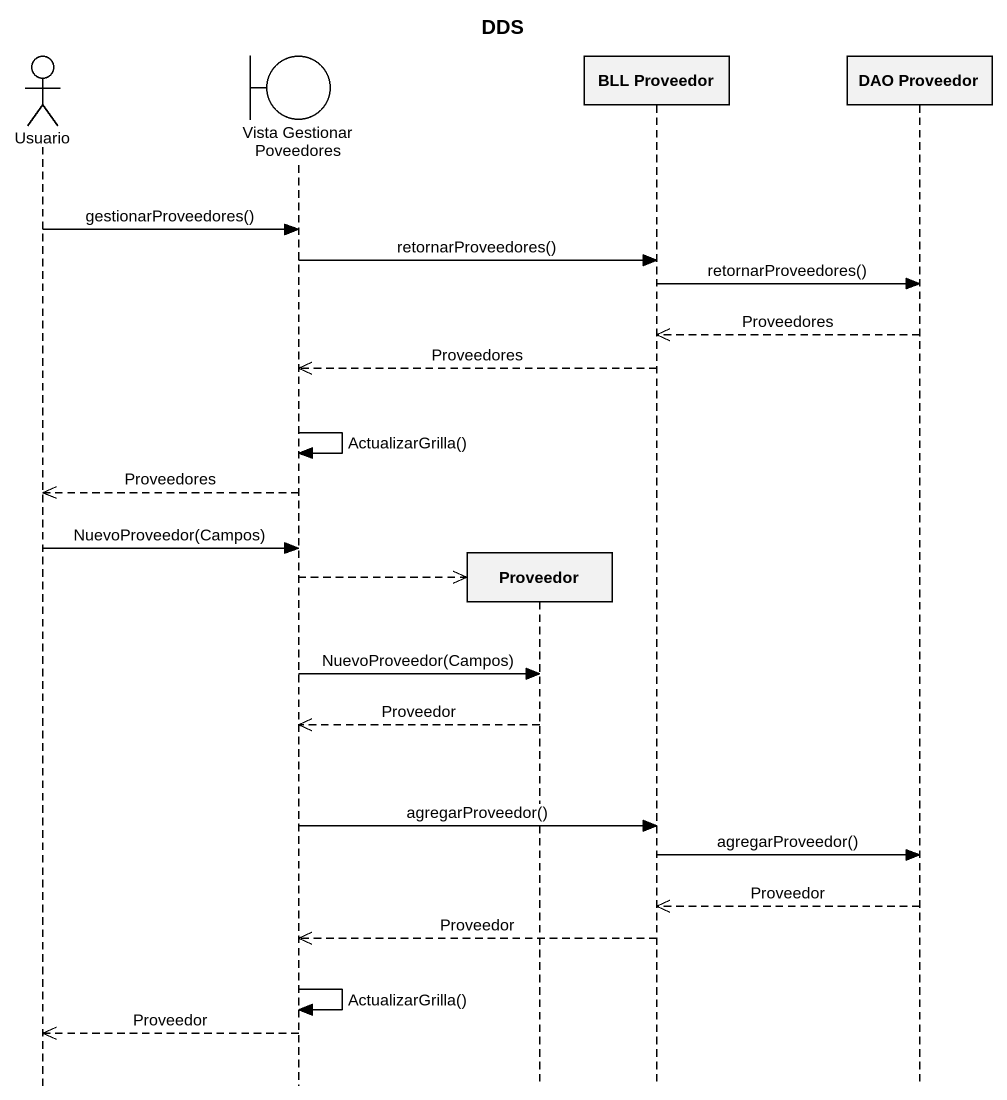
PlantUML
@startuml
title DDS
hide footbox
actor Usuario
boundary "Vista Gestionar Poveedores" as Vista_Gestionar_Poveedores
participant Proveedor
participant "BLL Proveedor" as BLL_Proveedor
participant "DAO Proveedor" as DAO_Proveedor

Usuario -> Vista_Gestionar_Poveedores : gestionarProveedores()
Vista_Gestionar_Poveedores -> BLL_Proveedor : retornarProveedores()
BLL_Proveedor -> DAO_Proveedor : retornarProveedores()
DAO_Proveedor -->> BLL_Proveedor : Proveedores
BLL_Proveedor -->> Vista_Gestionar_Poveedores : Proveedores
Vista_Gestionar_Poveedores -> Vista_Gestionar_Poveedores : ActualizarGrilla()
Vista_Gestionar_Poveedores -->> Usuario : Proveedores
Usuario -> Vista_Gestionar_Poveedores : NuevoProveedor(Campos)
Vista_Gestionar_Poveedores -->> Proveedor **
Vista_Gestionar_Poveedores -> Proveedor : NuevoProveedor(Campos)
Proveedor -->> Vista_Gestionar_Poveedores : Proveedor
Vista_Gestionar_Poveedores -> BLL_Proveedor : agregarProveedor()
BLL_Proveedor -> DAO_Proveedor : agregarProveedor()
DAO_Proveedor -->> BLL_Proveedor : Proveedor
BLL_Proveedor -->> Vista_Gestionar_Poveedores : Proveedor
Vista_Gestionar_Poveedores -> Vista_Gestionar_Poveedores : ActualizarGrilla()
Vista_Gestionar_Poveedores -->> Usuario : Proveedor
@enduml
